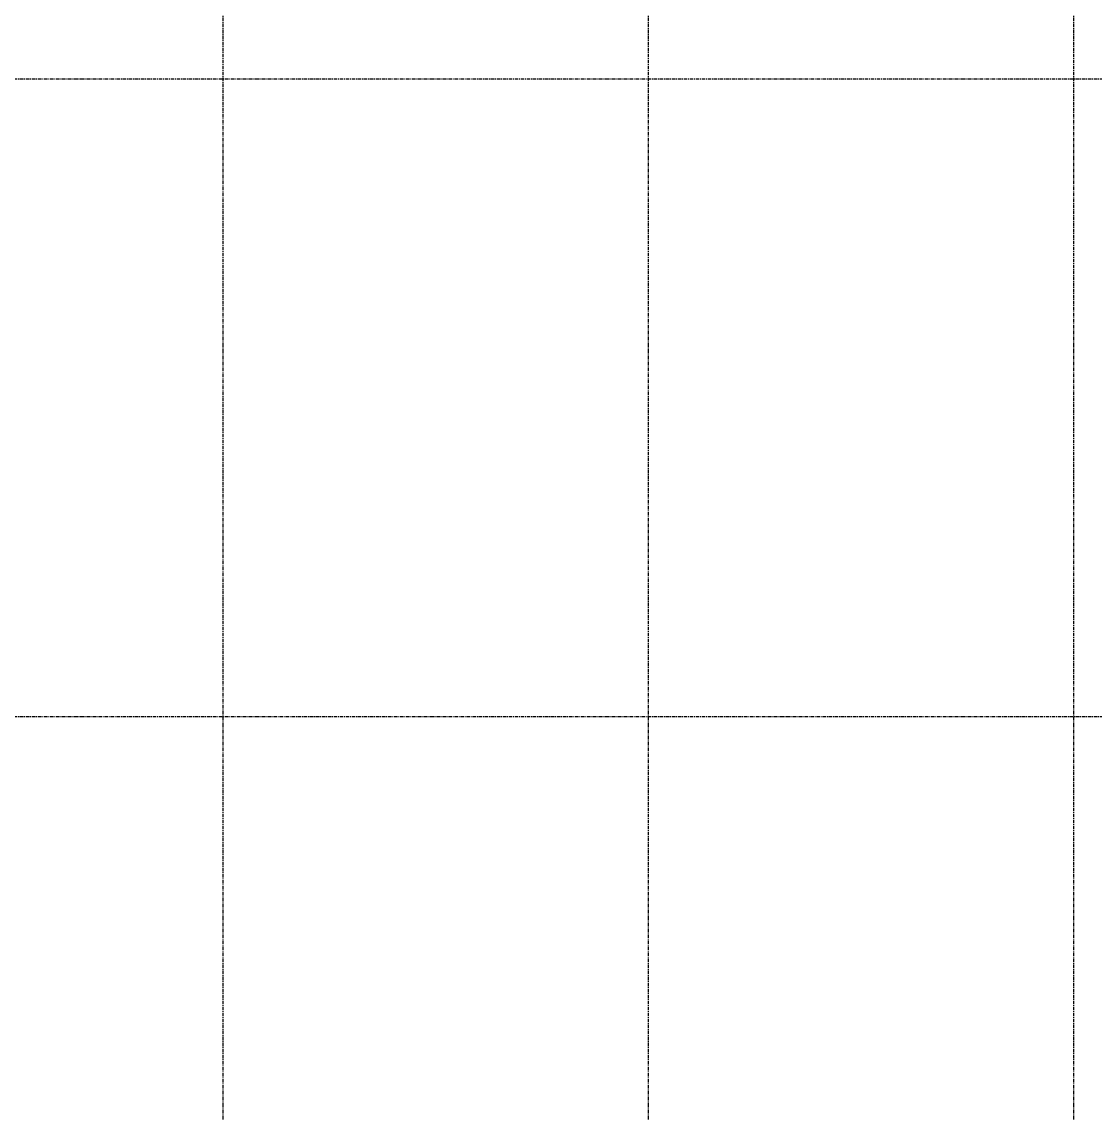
# Model space of a CAD drawing. Header units: inches. Extents: x 0 to 2968, y 0 to 1757.
# Drawn here: x 2447.2 to 2568.3, y 1258 to 1381.2 of the extents above; entities that cross this region are included whole.
import ezdxf

# ---------------------------------------------------------------- set-up
doc = ezdxf.new("R2010")
doc.units = ezdxf.units.IN
doc.linetypes.add('CENTER2', pattern=[28.575, 19.05, -3.175, 3.175, -3.175])
doc.layers.add('A-GRID', color=9, linetype='CENTER2')

# ---------------------------------------------------------------- blocks, each defined once
blk = doc.blocks.new('GRID-01')
at = {"color": 0, "ltscale": 0.02}
for points in [[(-192, -480), (-192, 0)], [(-144, -480), (-144, 0)], [(-96, -480), (-96, 0)], [(-456, -240), (24, -240)], [(-456, -312), (24, -312)]]:
    blk.add_lwpolyline(points, dxfattribs=at)

msp = doc.modelspace()

# ---------------------------------------------------------------- block references
at = {"layer": 'A-GRID'}
msp.add_blockref('GRID-01', (2661.92, 1614.75), dxfattribs=at)

doc.saveas('drawing.dxf')
